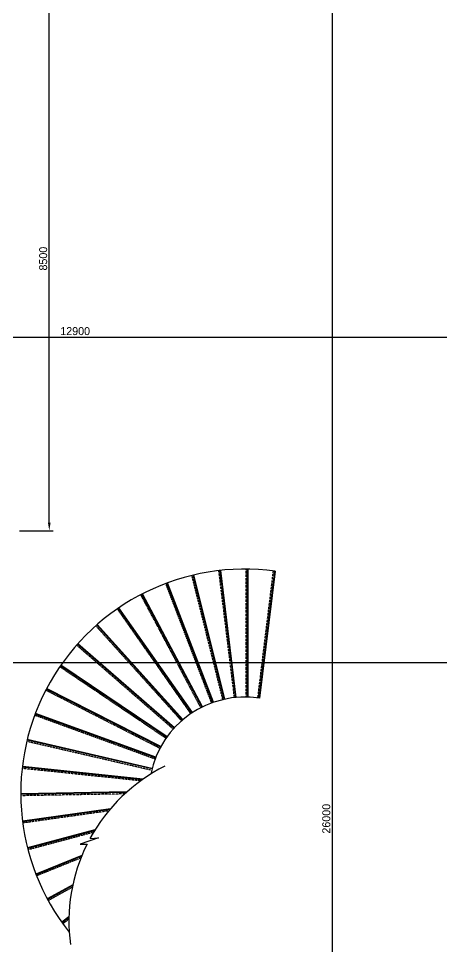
# Model space of a CAD drawing. Header units: millimetres. Extents: x 1175437 to 1258597, y 68435 to 127241.
# Drawn here: x 1191869 to 1198474, y 105326 to 119821 of the extents above; entities that cross this region are included whole.
import ezdxf

# ---------------------------------------------------------------- set-up
doc = ezdxf.new("R2010")
doc.units = ezdxf.units.MM
doc.linetypes.add('HIDDEN2', pattern=[4.7625, 3.175, -1.5875])
doc.layers.add('metal', color=7, linetype='Continuous')
doc.layers.add('Pillekan', color=7, linetype='Continuous')

msp = doc.modelspace()

# ---------------------------------------------------------------- linework, layer by layer
at = {"color": 0, "lineweight": -2, "transparency": 16777216}
for p, q in [((1192349, 111946), (1192349, 120196)), ((1196771, 94446), (1196771, 120196)), ((1186428, 114843), (1199078, 114843)), ((1191885, 111821), (1192412, 111821)), ((1188028, 109761), (1253348, 109761))]:
    msp.add_line(p, q, dxfattribs=at)
at = {"color": 0, "transparency": 16777216}
msp.add_solid([(1192328, 111946), (1192370, 111946), (1192349, 111821)], dxfattribs=at)
at = {"layer": 'metal', "linetype": 'ByBlock'}
msp.add_lwpolyline([(1192985, 107013), (1193116, 107024), (1192833, 106924), (1192939, 106924)], dxfattribs=at)
for start, end in [(116.5647, 151.4443), (153.559, 187.6791)]:
    msp.add_arc((1195366, 105717), 2711, start, end, dxfattribs=at)
at = {"layer": 'Pillekan', "linetype": 'HIDDEN2'}
for p, q in [((1195241, 109213), (1194997, 111198)), ((1195423, 109221), (1195423, 111221)), ((1195606, 109208), (1195850, 111193)), ((1195060, 109182), (1194576, 111122)), ((1194885, 109129), (1194168, 110996)), ((1194717, 109055), (1193778, 110821)), ((1194559, 108962), (1193412, 110600)), ((1194415, 108850), (1193076, 110336)), ((1194285, 108721), (1192775, 110033)), ((1194171, 108577), (1192513, 109695)), ((1194076, 108420), (1192294, 109328)), ((1194001, 108253), (1192121, 108937)), ((1193946, 108078), (1191998, 108528)), ((1193776, 107913), (1191925, 108107)), ((1193527, 107709), (1191904, 107680)), ((1193275, 107443), (1191935, 107254)), ((1193040, 107109), (1192018, 106835)), ((1192843, 106709), (1192151, 106429)), ((1192708, 106250), (1192333, 106042)), ((1192656, 105750), (1192560, 105680))]:
    msp.add_line(p, q, dxfattribs=at)
at = {"layer": 'Pillekan'}
for p, q in [((1195260, 109215), (1195017, 111200)), ((1195270, 109216), (1195027, 111201)), ((1195443, 109221), (1195443, 111221)), ((1195453, 109221), (1195453, 111221)), ((1195626, 109205), (1195870, 111190)), ((1195636, 109203), (1195880, 111189)), ((1195079, 109187), (1194596, 111127)), ((1195089, 109189), (1194605, 111130)), ((1194903, 109136), (1194187, 111003)), ((1194913, 109140), (1194196, 111007)), ((1194735, 109065), (1193796, 110831)), ((1194743, 109069), (1193804, 110835)), ((1194576, 108973), (1193429, 110611)), ((1194584, 108979), (1193437, 110617)), ((1194429, 108863), (1193091, 110349)), ((1194437, 108870), (1193099, 110356)), ((1194298, 108736), (1192788, 110048)), ((1194304, 108743), (1192795, 110055)), ((1194182, 108593), (1192524, 109712)), ((1194188, 108602), (1192530, 109720)), ((1194085, 108438), (1192303, 109346)), ((1194090, 108447), (1192308, 109355)), ((1194008, 108272), (1192128, 108956)), ((1194011, 108282), (1192132, 108966)), ((1193951, 108098), (1192002, 108548)), ((1193953, 108108), (1192004, 108558)), ((1193801, 107930), (1191927, 108127)), ((1193813, 107939), (1191928, 108137)), ((1193561, 107739), (1191903, 107710)), ((1193549, 107729), (1191903, 107700)), ((1193304, 107477), (1191931, 107284)), ((1193294, 107465), (1191932, 107274)), ((1193062, 107146), (1192010, 106864)), ((1193055, 107134), (1192012, 106854)), ((1192859, 106747), (1192140, 106457)), ((1192853, 106734), (1192143, 106447)), ((1192716, 106289), (1192318, 106068)), ((1192714, 106276), (1192323, 106060)), ((1192656, 105787), (1192543, 105705)), ((1192656, 105775), (1192548, 105697))]:
    msp.add_line(p, q, dxfattribs=at)
for radius, start, end in [(3500, 82.1815, 218.4025), (1500, 81.0898, 168.5938)]:
    msp.add_arc((1195403, 107721), radius, start, end, dxfattribs=at)

# ---------------------------------------------------------------- texts
at = {"color": 0, "transparency": 16777216, "char_height": 125, "attachment_point": 5, "rotation": 90}
for s, insert in [('8500', (1192254, 116071)), ('26000', (1196676, 107321))]:
    msp.add_mtext(s, dxfattribs=dict(at, insert=insert))
at = {"color": 0, "transparency": 16777216, "insert": (1192753, 114938), "char_height": 125, "attachment_point": 5}
msp.add_mtext('12900', dxfattribs=at)

doc.saveas('drawing.dxf')
